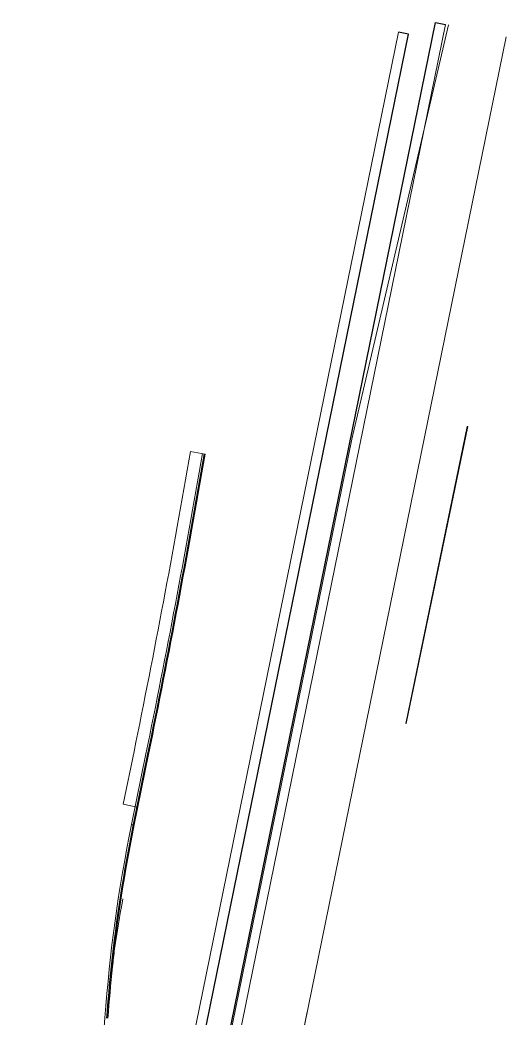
# Model space of a CAD drawing. Extents: x 2536801 to 2538856, y 7112140 to 7131569.
# Drawn here: x 2538376 to 2538856, y 7130583 to 7131569 of the extents above; entities that cross this region are included whole.
import ezdxf

# ---------------------------------------------------------------- set-up
doc = ezdxf.new("R2010")
doc.units = 0
doc.header["$LTSCALE"] = 100
doc.header["$MEASUREMENT"] = 0
doc.linetypes.add('DGN Style 1', pattern=[249.36287, 0.414913, -248.947956])
for name, color, linetype, lineweight in [('D_BOC_FR', 3, 'Continuous', 13), ('D_BOC_RMP', 1, 'Continuous', 13), ('D_CTB_1', 2, 'Continuous', 0), ('D_EOS_ML', 7, 'Continuous', 30), ('D_EOS_RMP', 1, 'Continuous', 30), ('D_EOT_ML', 7, 'Continuous', 13), ('D_EOT_RMP', 1, 'Continuous', 13), ('D_FOC_FR', 3, 'Continuous', 30), ('D_FOC_RMP', 1, 'Continuous', 30), ('D_MBGF', 20, 'Continuous', 0), ('D_MISC_1', 2, 'DGN Style 1', 30)]:
    doc.layers.add(name, color=color, linetype=linetype, lineweight=lineweight)
doc.linetypes.add('mbgf', pattern='A,1,-0.5,[46,dgnlstyle-BGELINES.shx,S=0.008,R=0,X=0,Y=0],-0.5,1', length=3)

msp = doc.modelspace()

# ---------------------------------------------------------------- linework, layer by layer
at = {"layer": 'D_BOC_FR'}
for p, q in [((2538756.86, 7130873.91), (2538817.62, 7131167.33)), ((2538817.62, 7131167.33), (2538818.09, 7131167.23)), ((2538757.34, 7130873.81), (2538756.86, 7130873.91))]:
    msp.add_line(p, q, dxfattribs=at)
at = {"layer": 'D_BOC_FR', "lineweight": 0}
for p, q in [((2538558.69, 7131140.15), (2538544.24, 7131142.64)), ((2538477.76, 7130794.08), (2538488.41, 7130846.3)), ((2538488.59, 7130773.76), (2538502.78, 7130843.36)), ((2538477.76, 7130794.08), (2538491.48, 7130791.29))]:
    msp.add_line(p, q, dxfattribs=at)
for radius in [10024, 10038.67]:
    msp.add_arc((2528666.69, 7132849.9), radius, 348.470047, 350.19379, dxfattribs=at)
at = {"layer": 'D_BOC_RMP', "lineweight": 0}
for p, q in [((2538487.93, 7130773.89), (2538488.59, 7130773.76)), ((2538466.16, 7130633.49), (2538466.82, 7130633.42))]:
    msp.add_line(p, q, dxfattribs=at)
at = {"layer": 'D_BOC_RMP', "lineweight": 0, "extrusion": (0, 0, -1)}
msp.add_arc((-2539957.66, 7130474.07), 1499.33, 6.10085, 11.52995, dxfattribs=at)
at = {"layer": 'D_CTB_1', "linetype": 'Continuous', "lineweight": 0, "ltscale": 0.025}
for p, q in [((2538703.42, 7131154.81), (2538799.16, 7131564.09)), ((2538481.84, 7130068.67), (2538703.42, 7131154.81)), ((2538617.46, 7130383.26), (2538659.44, 7130589.03))]:
    msp.add_line(p, q, dxfattribs=at)
at = {"layer": 'D_CTB_1', "color": 9, "linetype": 'Continuous', "lineweight": 0, "ltscale": 0.025}
msp.add_line((2538570.49, 7130153.01), (2538855.92, 7131552.2), dxfattribs=at)
at = {"layer": 'D_CTB_1', "linetype": 'Continuous', "lineweight": 0, "ltscale": 0.025, "extrusion": (0, 0, -1)}
msp.add_arc((-2539957.66, 7130474.07), 1499, 4.16163, 6.10327, dxfattribs=at)
at = {"layer": 'D_EOS_ML', "color": 253, "linetype": 'DGN Style 1'}
for p, q in [((2538451.25, 7130393.98), (2538690.95, 7131568.97)), ((2538472.81, 7130389.58), (2538712.5, 7131564.57)), ((2538496.32, 7130384.78), (2538736.02, 7131559.78)), ((2538524.44, 7130162.4), (2538809.87, 7131561.59)), ((2538547.96, 7130157.6), (2538833.39, 7131556.79)), ((2538569.51, 7130153.21), (2538854.94, 7131552.4)), ((2538490.73, 7130067.22), (2538763.58, 7131404.71)), ((2538510.04, 7130381.98), (2538718.19, 7131402.36))]:
    msp.add_line(p, q, dxfattribs=at)
at = {"layer": 'D_EOS_ML'}
for p, q in [((2538480.86, 7130068.86), (2538786.35, 7131566.38)), ((2538786.35, 7131566.38), (2538796.15, 7131564.38)), ((2538759.53, 7131554.98), (2538749.74, 7131556.98)), ((2538519.84, 7130379.98), (2538759.53, 7131554.98))]:
    msp.add_line(p, q, dxfattribs=at)
at = {"layer": 'D_EOS_RMP'}
msp.add_line((2538485.97, 7130774.29), (2538487.93, 7130773.89), dxfattribs=at)
at = {"layer": 'D_EOS_RMP', "extrusion": (0, 0, -1)}
msp.add_arc((-2539957.66, 7130474.07), 1500, 4.16163, 6.10327, dxfattribs=at)
at = {"layer": 'D_EOT_ML'}
for p, q in [((2538490.73, 7130067.22), (2538796.15, 7131564.38)), ((2538510.04, 7130381.98), (2538749.74, 7131556.98))]:
    msp.add_line(p, q, dxfattribs=at)
at = {"layer": 'D_EOT_RMP'}
for p, q in [((2538485.97, 7130774.29), (2538500.17, 7130843.9)), ((2538459.62, 7130583.08), (2538456.11, 7130534.8))]:
    msp.add_line(p, q, dxfattribs=at)
msp.add_arc((2528666.69, 7132849.9), 10036, 348.470047, 350.19379, dxfattribs=at)
at = {"layer": 'D_EOT_RMP', "extrusion": (0, 0, -1)}
msp.add_arc((-2539957.66, 7130474.07), 1502, 4.16163, 11.52995, dxfattribs=at)
at = {"layer": 'D_FOC_FR'}
for p, q in [((2538757.34, 7130873.81), (2538818.09, 7131167.23)), ((2538487.93, 7130773.89), (2538502.13, 7130843.5))]:
    msp.add_line(p, q, dxfattribs=at)
msp.add_arc((2528666.69, 7132849.9), 10038, 348.470047, 350.19379, dxfattribs=at)
at = {"layer": 'D_FOC_RMP', "extrusion": (0, 0, -1)}
msp.add_arc((-2539957.66, 7130474.07), 1500, 6.10327, 11.52995, dxfattribs=at)
at = {"layer": 'D_MBGF', "linetype": 'mbgf', "lineweight": 13, "ltscale": 0.025, "extrusion": (0, 0, -1)}
for centre, start, end in [((-2539951.9, 7130431.03), 8.44929, 10.36042), ((-2539957.66, 7130474.07), 6.10327, 6.78917)]:
    msp.add_arc(centre, 1499, start, end, dxfattribs=at)
at = {"layer": 'D_MISC_1', "color": 2, "linetype": 'DGN Style 1', "lineweight": 13}
msp.add_line((2538375.71, 7130243.77), (2538487.56, 7130792.09), dxfattribs=at)

doc.saveas('drawing.dxf')
